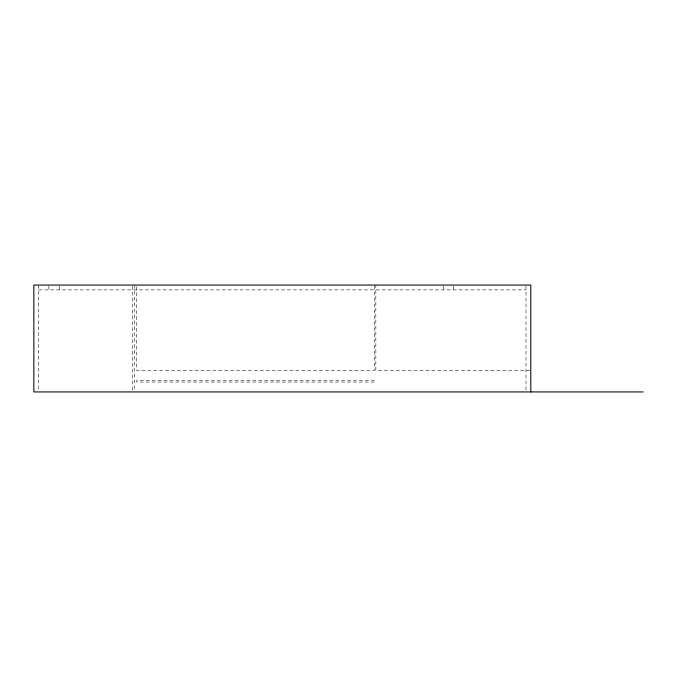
<?xml version="1.0" encoding="UTF-8"?>
<svg xmlns="http://www.w3.org/2000/svg" width="677" height="677" viewBox="0 0 677 677"><rect width="100%" height="100%" fill="white"/><g stroke="black" fill="none" stroke-linecap="round" stroke-linejoin="round"><path stroke-width="0.51" stroke-dasharray="3.38 2.54" d="M38.657 289.874L525.995 289.874M529.744 370.564L375.837 370.564L375.837 285.068M525.995 286.024L525.995 391.932M453.446 286.024L453.446 289.874M443.266 286.024L443.266 289.874M374.313 286.024L374.313 370.564L136.712 370.564L136.712 285.068M134.74 285.068L134.74 390.891M132.709 286.109L132.709 390.891M59.534 286.024L59.534 289.874M48.846 286.024L48.846 289.874M38.657 285.068L38.657 390.891M374.499 380.449L136.712 380.449L136.712 382.048L374.499 382.048L374.499 380.449"/><path stroke-width="1.02" d="M643.15 391.932L33.85 391.932L33.85 285.068L530.802 285.068L530.802 391.932"/></g></svg>
